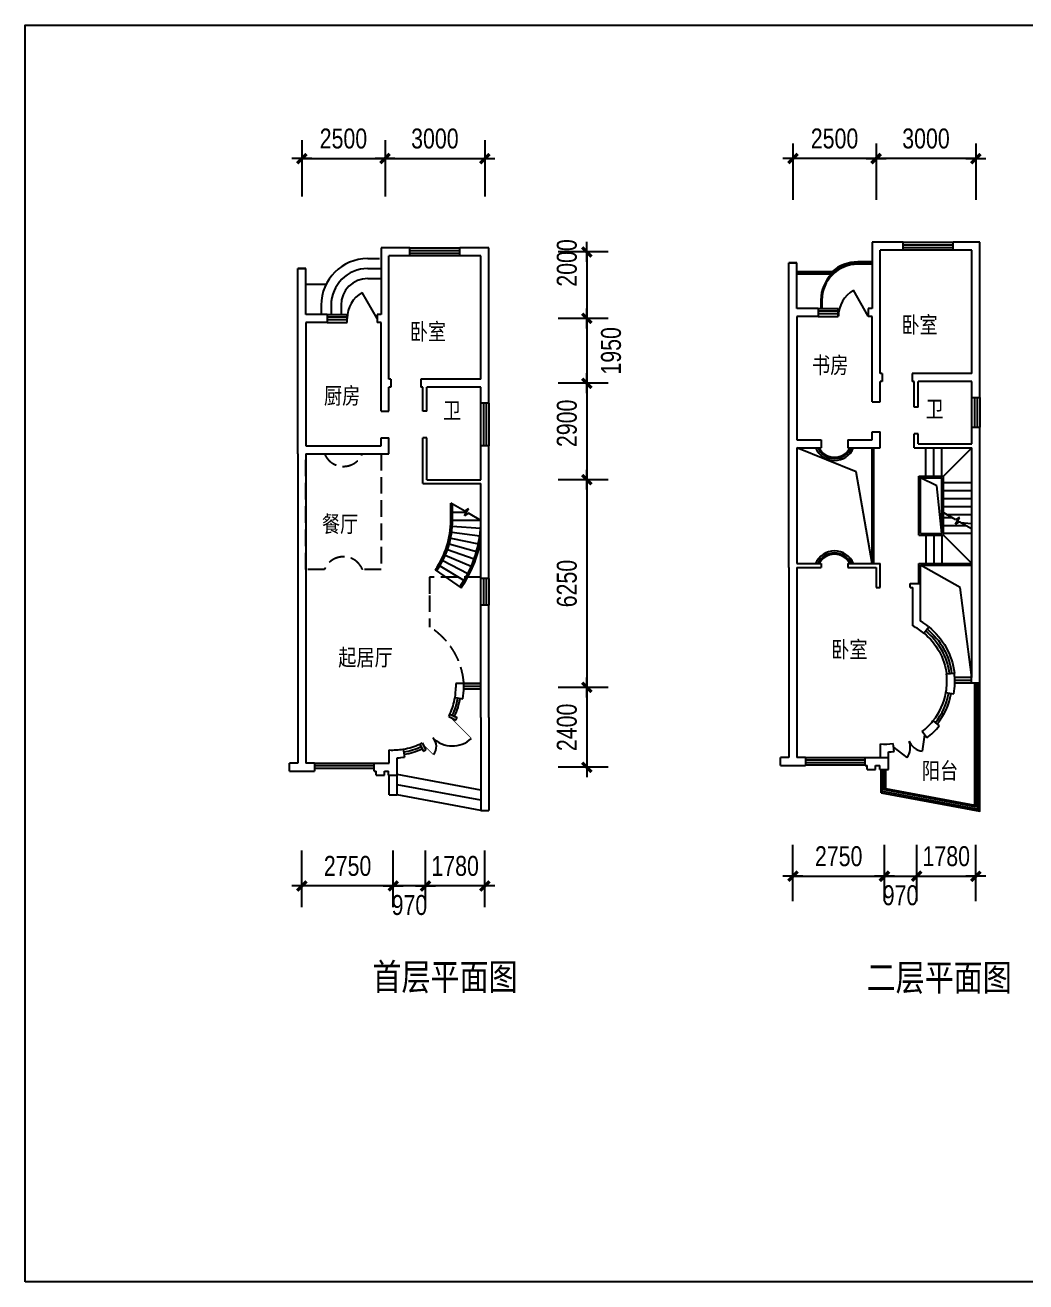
# Model space of a CAD drawing. Extents: x -149740 to -17995, y -116309 to -11738.
# Drawn here: x -71455 to -41363, y -115779 to -77979 of the extents above; entities that cross this region are included whole.
import ezdxf
from ezdxf.enums import TextEntityAlignment as Align

# ---------------------------------------------------------------- set-up
doc = ezdxf.new("R2010")
doc.units = 0
doc.header["$LTSCALE"] = 1000
doc.header["$MEASUREMENT"] = 0
doc.header["$PDMODE"] = 2
doc.linetypes.add('DASH', pattern=[0.35, 0.25, -0.1])
doc.layers.get('0').update_dxf_attribs({"linetype": 'CONTINUOUS'})
doc.layers.get('DEFPOINTS').update_dxf_attribs({"linetype": 'CONTINUOUS'})
for name, color, linetype in [('AXIS', 3, 'CONTINUOUS'), ('GROUND', 2, 'CONTINUOUS'), ('PLN-TEXT', 7, 'CONTINUOUS'), ('PUB_DIM', 3, 'CONTINUOUS'), ('PUB_TITLE', 4, 'CONTINUOUS'), ('STAIR', 4, 'CONTINUOUS'), ('WALL', 255, 'CONTINUOUS'), ('WINDOW', 2, 'CONTINUOUS')]:
    doc.layers.add(name, color=color, linetype=linetype)
doc.styles.add('-宋体', font='SimSun.ttf', dxfattribs={"width": 0.8})
doc.styles.add('_HZTXT', font='SimSun.ttf')
doc.styles.add('DIM_FONT', font='rt.shx', dxfattribs={"width": 0.8, "bigfont": 'jd.shx'})
doc.styles.add('SIMPLEX', font='SIMPLEX.SHX')
doc.dimstyles.new('AXIS200', dxfattribs={"dimscale": 2, "dimtxt": 300, "dimasz": 1, "dimexe": 250, "dimexo": 300, "dimgap": 150, "dimtad": 1, "dimdec": 0, "dimzin": 0, "dimtxsty": 'DIM_FONT', "dimblk": '_DIMX', "dimblk1": '_DIMX', "dimblk2": '_DIMX', "dimcen": 0.09, "dimdle": 30, "dimse1": 1, "dimse2": 1, "dimclrd": 256, "dimclre": 256, "dimclrt": 7, "dimazin": 3, "dimtfac": 1, "dimtdec": 0, "dimtix": 1, "dimtmove": 0, "dimatfit": 3, "dimtolj": 1, "dimtzin": 0})

# ---------------------------------------------------------------- blocks, each defined once
blk = doc.blocks.new('M_B15SGY')
at = {"linetype": 'CONTINUOUS'}
for p, q in [((-0.5, 0.5), (0.5, 0.5)), ((0.5, 0.167), (-0.5, 0.167)), ((0.5, -0.167), (-0.5, -0.167))]:
    blk.add_line(p, q, dxfattribs=at)
blk = doc.blocks.new('_DBLK1')
for p, q in [((-0.5, 0), (-0.25, -0.433)), ((0.5, 0), (0.25, -0.433))]:
    blk.add_line(p, q)
for centre, start, end in [((-0.5, 0), 300, 0), ((0.5, 0), 180, 240)]:
    blk.add_arc(centre, 0.5, start, end)
blk = doc.blocks.new('10627124747100')
for radius in [1964, 1880, 2120, 2036]:
    blk.add_arc((0, 1854), radius, 248, 292)
at = {"style": 'SIMPLEX', "flags": 9}
blk.add_attdef('A', text='', height=1, dxfattribs=at).set_placement((0, 0), align=Align.MIDDLE)
blk = doc.blocks.new('_DIMX')
blk.add_line((-150, 0), (150, 0))
at = {"const_width": 50}
blk.add_lwpolyline([(-70, -70), (70, 70)], dxfattribs=at)
blk = doc.blocks.new('*D100')
at = {"linetype": 'BYBLOCK'}
blk.add_line((4210, -83752), (1214, -83752), dxfattribs=at)
at = {"layer": 'DEFPOINTS', "color": 0, "linetype": 'BYBLOCK'}
for p in [(1212, -83752), (1212, -84752), (4212, -84752)]:
    blk.add_point(p, dxfattribs=at)
at = {"linetype": 'BYBLOCK', "xscale": 2, "yscale": 2, "zscale": 2, "rotation": 180}
blk.add_blockref('_DIMX', (1212, -83752), dxfattribs=at)
at = {"linetype": 'BYBLOCK', "xscale": 2, "yscale": 2, "zscale": 2}
blk.add_blockref('_DIMX', (4212, -83752), dxfattribs=at)
at = {"color": 7, "linetype": 'BYBLOCK', "insert": (2712, -83152), "char_height": 600, "attachment_point": 5, "style": 'DIM_FONT'}
blk.add_mtext('\\A1;3000', dxfattribs=at)
blk = doc.blocks.new('*D101')
at = {"linetype": 'BYBLOCK'}
blk.add_line((1210, -83752), (-1286, -83752), dxfattribs=at)
at = {"layer": 'DEFPOINTS', "color": 0, "linetype": 'BYBLOCK'}
for p in [(-1288, -83752), (-1288, -84752), (1212, -84752)]:
    blk.add_point(p, dxfattribs=at)
at = {"linetype": 'BYBLOCK', "xscale": 2, "yscale": 2, "zscale": 2, "rotation": 180}
blk.add_blockref('_DIMX', (-1288, -83752), dxfattribs=at)
at = {"linetype": 'BYBLOCK', "xscale": 2, "yscale": 2, "zscale": 2}
blk.add_blockref('_DIMX', (1212, -83752), dxfattribs=at)
at = {"color": 7, "linetype": 'BYBLOCK', "insert": (-38, -83152), "char_height": 600, "attachment_point": 5, "style": 'DIM_FONT'}
blk.add_mtext('\\A1;2500', dxfattribs=at)
blk = doc.blocks.new('*D106')
at = {"linetype": 'BYBLOCK'}
blk.add_line((-1286, -104380), (1460, -104380), dxfattribs=at)
at = {"layer": 'DEFPOINTS', "color": 0, "linetype": 'BYBLOCK'}
for p in [(-1288, -103380), (1462, -103380), (1462, -104380)]:
    blk.add_point(p, dxfattribs=at)
at = {"linetype": 'BYBLOCK', "xscale": 2, "yscale": 2, "zscale": 2, "rotation": 180}
blk.add_blockref('_DIMX', (-1288, -104380), dxfattribs=at)
at = {"linetype": 'BYBLOCK', "xscale": 2, "yscale": 2, "zscale": 2}
blk.add_blockref('_DIMX', (1462, -104380), dxfattribs=at)
at = {"color": 7, "linetype": 'BYBLOCK', "insert": (87, -103780), "char_height": 600, "attachment_point": 5, "style": 'DIM_FONT'}
blk.add_mtext('\\A1;2750', dxfattribs=at)
blk = doc.blocks.new('*D107')
at = {"linetype": 'BYBLOCK'}
blk.add_line((1464, -104380), (2430, -104380), dxfattribs=at)
at = {"layer": 'DEFPOINTS', "color": 0, "linetype": 'BYBLOCK'}
for p in [(1462, -103380), (2432, -103380), (2432, -104380)]:
    blk.add_point(p, dxfattribs=at)
at = {"linetype": 'BYBLOCK', "xscale": 2, "yscale": 2, "zscale": 2, "rotation": 180}
blk.add_blockref('_DIMX', (1462, -104380), dxfattribs=at)
at = {"linetype": 'BYBLOCK', "xscale": 2, "yscale": 2, "zscale": 2}
blk.add_blockref('_DIMX', (2432, -104380), dxfattribs=at)
at = {"color": 7, "linetype": 'BYBLOCK', "insert": (1947, -104956), "char_height": 600, "attachment_point": 5, "style": 'DIM_FONT'}
blk.add_mtext('\\A1;970', dxfattribs=at)
blk = doc.blocks.new('*D108')
at = {"linetype": 'BYBLOCK'}
for p, q in [((2430, -104380), (2428, -104380)), ((2432, -104380), (4212, -104380)), ((4214, -104380), (4216, -104380))]:
    blk.add_line(p, q, dxfattribs=at)
at = {"layer": 'DEFPOINTS', "color": 0, "linetype": 'BYBLOCK'}
for p in [(2432, -103380), (4212, -103380), (4212, -104380)]:
    blk.add_point(p, dxfattribs=at)
at = {"linetype": 'BYBLOCK', "xscale": 2, "yscale": 2, "zscale": 2}
blk.add_blockref('_DIMX', (2432, -104380), dxfattribs=at)
at = {"linetype": 'BYBLOCK', "xscale": 2, "yscale": 2, "zscale": 2, "rotation": 180}
blk.add_blockref('_DIMX', (4212, -104380), dxfattribs=at)
at = {"color": 7, "linetype": 'BYBLOCK', "insert": (3322, -103780), "char_height": 600, "attachment_point": 5, "style": 'DIM_FONT'}
blk.add_mtext('\\A1;1780', dxfattribs=at)
blk = doc.blocks.new('M_A17ORW')
at = {"const_width": 0.02}
for points in [[(-0.481, -0.001), (-0.481, -0.308)], [(0.481, 0.001), (0.481, -0.691)]]:
    blk.add_lwpolyline(points, dxfattribs=at)
for centre, radius, start, end in [((-0.501, -0.003), 0.307, 274.2492, 0.2101), ((0.505, 0.002), 0.699, 180.2762, 268.0603)]:
    blk.add_arc(centre, radius, start, end)
blk = doc.blocks.new('_DBLK')
blk.add_line((-0.5, 0), (0, -0.866))
blk.add_arc((-0.5, 0), 1, 300, 0)
blk = doc.blocks.new('*D121')
at = {"linetype": 'BYBLOCK'}
blk.add_line((-16409, -83026), (-13913, -83026), dxfattribs=at)
at = {"layer": 'DEFPOINTS', "color": 0, "linetype": 'BYBLOCK'}
for p in [(-13911, -83026), (-16411, -84026), (-13911, -84026)]:
    blk.add_point(p, dxfattribs=at)
at = {"linetype": 'BYBLOCK', "xscale": 2, "yscale": 2, "zscale": 2, "rotation": 180}
blk.add_blockref('_DIMX', (-16411, -83026), dxfattribs=at)
at = {"linetype": 'BYBLOCK', "xscale": 2, "yscale": 2, "zscale": 2}
blk.add_blockref('_DIMX', (-13911, -83026), dxfattribs=at)
at = {"color": 7, "linetype": 'BYBLOCK', "insert": (-15161, -82426), "char_height": 600, "attachment_point": 5, "style": 'DIM_FONT'}
blk.add_mtext('\\A1;2500', dxfattribs=at)
blk = doc.blocks.new('*D122')
at = {"linetype": 'BYBLOCK'}
blk.add_line((-13909, -83026), (-10913, -83026), dxfattribs=at)
at = {"layer": 'DEFPOINTS', "color": 0, "linetype": 'BYBLOCK'}
for p in [(-10911, -83026), (-13911, -84026), (-10911, -84026)]:
    blk.add_point(p, dxfattribs=at)
at = {"linetype": 'BYBLOCK', "xscale": 2, "yscale": 2, "zscale": 2, "rotation": 180}
blk.add_blockref('_DIMX', (-13911, -83026), dxfattribs=at)
at = {"linetype": 'BYBLOCK', "xscale": 2, "yscale": 2, "zscale": 2}
blk.add_blockref('_DIMX', (-10911, -83026), dxfattribs=at)
at = {"color": 7, "linetype": 'BYBLOCK', "insert": (-12411, -82426), "char_height": 600, "attachment_point": 5, "style": 'DIM_FONT'}
blk.add_mtext('\\A1;3000', dxfattribs=at)
blk = doc.blocks.new('*D123')
at = {"linetype": 'BYBLOCK'}
for p, q in [((-12693, -103670), (-12695, -103670)), ((-10911, -103670), (-12691, -103670)), ((-10909, -103670), (-10907, -103670))]:
    blk.add_line(p, q, dxfattribs=at)
at = {"layer": 'DEFPOINTS', "color": 0, "linetype": 'BYBLOCK'}
for p in [(-12691, -102670), (-10911, -102670), (-12691, -103670)]:
    blk.add_point(p, dxfattribs=at)
at = {"linetype": 'BYBLOCK', "xscale": 2, "yscale": 2, "zscale": 2}
blk.add_blockref('_DIMX', (-12691, -103670), dxfattribs=at)
at = {"linetype": 'BYBLOCK', "xscale": 2, "yscale": 2, "zscale": 2, "rotation": 180}
blk.add_blockref('_DIMX', (-10911, -103670), dxfattribs=at)
at = {"color": 7, "linetype": 'BYBLOCK', "insert": (-11801, -103070), "char_height": 600, "attachment_point": 5, "style": 'DIM_FONT'}
blk.add_mtext('\\A1;1780', dxfattribs=at)
blk = doc.blocks.new('*D124')
at = {"linetype": 'BYBLOCK'}
blk.add_line((-12693, -103670), (-13659, -103670), dxfattribs=at)
at = {"layer": 'DEFPOINTS', "color": 0, "linetype": 'BYBLOCK'}
for p in [(-13661, -102670), (-12691, -102670), (-13661, -103670)]:
    blk.add_point(p, dxfattribs=at)
at = {"linetype": 'BYBLOCK', "xscale": 2, "yscale": 2, "zscale": 2, "rotation": 180}
blk.add_blockref('_DIMX', (-13661, -103670), dxfattribs=at)
at = {"linetype": 'BYBLOCK', "xscale": 2, "yscale": 2, "zscale": 2}
blk.add_blockref('_DIMX', (-12691, -103670), dxfattribs=at)
at = {"color": 7, "linetype": 'BYBLOCK', "insert": (-13176, -104246), "char_height": 600, "attachment_point": 5, "style": 'DIM_FONT'}
blk.add_mtext('\\A1;970', dxfattribs=at)
blk = doc.blocks.new('*D125')
at = {"linetype": 'BYBLOCK'}
blk.add_line((-13663, -103670), (-16409, -103670), dxfattribs=at)
at = {"layer": 'DEFPOINTS', "color": 0, "linetype": 'BYBLOCK'}
for p in [(-16411, -102670), (-13661, -102670), (-16411, -103670)]:
    blk.add_point(p, dxfattribs=at)
at = {"linetype": 'BYBLOCK', "xscale": 2, "yscale": 2, "zscale": 2, "rotation": 180}
blk.add_blockref('_DIMX', (-16411, -103670), dxfattribs=at)
at = {"linetype": 'BYBLOCK', "xscale": 2, "yscale": 2, "zscale": 2}
blk.add_blockref('_DIMX', (-13661, -103670), dxfattribs=at)
at = {"color": 7, "linetype": 'BYBLOCK', "insert": (-15036, -103070), "char_height": 600, "attachment_point": 5, "style": 'DIM_FONT'}
blk.add_mtext('\\A1;2750', dxfattribs=at)
blk = doc.blocks.new('*D126')
at = {"linetype": 'BYBLOCK'}
blk.add_line((-54564, -84802), (-54564, -86798), dxfattribs=at)
at = {"layer": 'DEFPOINTS', "color": 0, "linetype": 'BYBLOCK'}
for p in [(-55564, -84800), (-55564, -86800), (-54564, -86800)]:
    blk.add_point(p, dxfattribs=at)
at = {"linetype": 'BYBLOCK', "xscale": 2, "yscale": 2, "zscale": 2}
for p, rotation in [((-54564, -84800), 90), ((-54564, -86800), 270)]:
    blk.add_blockref('_DIMX', p, dxfattribs=dict(at, rotation=rotation))
at = {"color": 7, "linetype": 'BYBLOCK', "insert": (-55164, -85132), "char_height": 600, "attachment_point": 5, "rotation": 90, "style": 'DIM_FONT'}
blk.add_mtext('\\A1;2000', dxfattribs=at)
blk = doc.blocks.new('*D127')
at = {"linetype": 'BYBLOCK'}
blk.add_line((-54564, -86802), (-54564, -88748), dxfattribs=at)
at = {"layer": 'DEFPOINTS', "color": 0, "linetype": 'BYBLOCK'}
for p in [(-55564, -86800), (-55564, -88750), (-54564, -88750)]:
    blk.add_point(p, dxfattribs=at)
at = {"linetype": 'BYBLOCK', "xscale": 2, "yscale": 2, "zscale": 2}
for p, rotation in [((-54564, -86800), 90), ((-54564, -88750), 270)]:
    blk.add_blockref('_DIMX', p, dxfattribs=dict(at, rotation=rotation))
at = {"color": 7, "linetype": 'BYBLOCK', "insert": (-53835, -87775), "char_height": 600, "attachment_point": 5, "rotation": 90, "style": 'DIM_FONT'}
blk.add_mtext('\\A1;1950', dxfattribs=at)
blk = doc.blocks.new('*D128')
at = {"linetype": 'BYBLOCK'}
blk.add_line((-54564, -88752), (-54564, -91648), dxfattribs=at)
at = {"layer": 'DEFPOINTS', "color": 0, "linetype": 'BYBLOCK'}
for p in [(-55564, -88750), (-55564, -91650), (-54564, -91650)]:
    blk.add_point(p, dxfattribs=at)
at = {"linetype": 'BYBLOCK', "xscale": 2, "yscale": 2, "zscale": 2}
for p, rotation in [((-54564, -88750), 90), ((-54564, -91650), 270)]:
    blk.add_blockref('_DIMX', p, dxfattribs=dict(at, rotation=rotation))
at = {"color": 7, "linetype": 'BYBLOCK', "insert": (-55164, -89956), "char_height": 600, "attachment_point": 5, "rotation": 90, "style": 'DIM_FONT'}
blk.add_mtext('\\A1;2900', dxfattribs=at)
blk = doc.blocks.new('*D129')
at = {"linetype": 'BYBLOCK'}
blk.add_line((-54564, -91652), (-54564, -97898), dxfattribs=at)
at = {"layer": 'DEFPOINTS', "color": 0, "linetype": 'BYBLOCK'}
for p in [(-55564, -91650), (-55564, -97900), (-54564, -97900)]:
    blk.add_point(p, dxfattribs=at)
at = {"linetype": 'BYBLOCK', "xscale": 2, "yscale": 2, "zscale": 2}
for p, rotation in [((-54564, -91650), 90), ((-54564, -97900), 270)]:
    blk.add_blockref('_DIMX', p, dxfattribs=dict(at, rotation=rotation))
at = {"color": 7, "linetype": 'BYBLOCK', "insert": (-55164, -94775), "char_height": 600, "attachment_point": 5, "rotation": 90, "style": 'DIM_FONT'}
blk.add_mtext('\\A1;6250', dxfattribs=at)
blk = doc.blocks.new('*D130')
at = {"linetype": 'BYBLOCK'}
blk.add_line((-7841, -98070), (-7841, -100466), dxfattribs=at)
at = {"layer": 'DEFPOINTS', "color": 0, "linetype": 'BYBLOCK'}
for p in [(-8841, -98068), (-8841, -100468), (-7841, -100468)]:
    blk.add_point(p, dxfattribs=at)
at = {"linetype": 'BYBLOCK', "xscale": 2, "yscale": 2, "zscale": 2}
for p, rotation in [((-7841, -98068), 90), ((-7841, -100468), 270)]:
    blk.add_blockref('_DIMX', p, dxfattribs=dict(at, rotation=rotation))
at = {"color": 7, "linetype": 'BYBLOCK', "insert": (-8441, -99268), "char_height": 600, "attachment_point": 5, "rotation": 90, "style": 'DIM_FONT'}
blk.add_mtext('\\A1;2400', dxfattribs=at)

msp = doc.modelspace()

# ---------------------------------------------------------------- hatches: boundary and pattern name
at = {"layer": 'WALL'}
h = msp.add_hatch(color=256, dxfattribs=at)
h.paths.add_polyline_path([(-58465.1, -98801.8, -0.0103744), (-58504.1, -98880.6), (-58610.5, -98825.1, 0.0103744), (-58573.7, -98750.8)])
h.paths.add_polyline_path([(-58573.7, -98750.8, -0.0103744), (-58610.5, -98825.1), (-58716.9, -98769.6, 0.0103744), (-58682.3, -98699.7)])
h.paths.add_polyline_path([(-59413.9, -99760.3), (-59413.9, -99785.4, -0.0090066), (-59482.4, -99819.1), (-59533.4, -99710.5, 0.0103744), (-59459.1, -99673.7)])
h.paths.add_polyline_path([(-59584.5, -99601.9, 0.0103744), (-59514.6, -99567.3), (-59459.1, -99673.7, -0.0103744), (-59533.4, -99710.5)])

# ---------------------------------------------------------------- linework, layer by layer
at = {"layer": 'AXIS'}
for p, q in [((-63133.9, -81434.5), (-63133.9, -83134.5)), ((-63133.9, -81434.5), (-63133.9, -83134.5)), ((-60633.9, -81434.5), (-60633.9, -83134.5)), ((-57633.9, -81434.5), (-57633.9, -83134.5)), ((-48366.1, -81534.2), (-48366.1, -83234.2)), ((-48366.1, -81534.2), (-48366.1, -83234.2)), ((-45866.1, -81534.2), (-45866.1, -83234.2)), ((-42866.1, -81534.2), (-42866.1, -83234.2)), ((-53925.3, -84800.3), (-55425.3, -84800.3)), ((-53925.3, -86800.3), (-55425.3, -86800.3)), ((-53925.3, -88750.3), (-55425.3, -88750.3)), ((-53925.3, -91650.3), (-55425.3, -91650.3)), ((-53925.3, -97900.3), (-55425.3, -97900.3)), ((-53925.3, -100300.3), (-55425.3, -100300.3)), ((-63133.9, -104505.9), (-63133.9, -102805.9)), ((-63133.9, -104505.9), (-63133.9, -102805.9)), ((-60383.9, -104505.9), (-60383.9, -102805.9)), ((-59413.9, -104505.9), (-59413.9, -102805.9)), ((-57633.9, -104505.9), (-57633.9, -102805.9)), ((-48365.7, -104329.5), (-48365.7, -102629.5)), ((-48365.7, -104329.5), (-48365.7, -102629.5)), ((-45615.7, -104329.5), (-45615.7, -102629.5)), ((-44645.7, -104329.5), (-44645.7, -102629.5)), ((-42865.7, -104329.5), (-42865.7, -102629.5))]:
    msp.add_line(p, q, dxfattribs=at)
at = {"layer": 'GROUND'}
msp.add_line((-62409.1, -85780.3), (-63013.9, -85780.3), dxfattribs=at)
at = {"layer": 'PUB_TITLE'}
msp.add_lwpolyline([(-71455.4, -115778.7), (-71455.4, -77978.7), (-17995.4, -77978.7), (-17995.4, -115778.7)], close=True, dxfattribs=at)
at = {"layer": 'STAIR'}
for p, q in [((-61153.9, -85000.3), (-60803.9, -85000.3)), ((-61153.9, -85300.3), (-60753.9, -85300.3)), ((-61153.9, -85600.3), (-60753.9, -85600.3)), ((-62553.9, -86400.3), (-62553.9, -86680.3)), ((-62253.9, -86400.3), (-62253.9, -86680.3)), ((-61953.9, -86400.3), (-61953.9, -86680.3)), ((-46463.7, -91417.7), (-48246.1, -90693.9)), ((-45986.1, -94173.9), (-45986.1, -90693.9)), ((-45936.1, -94173.9), (-45936.1, -90693.9)), ((-44366.1, -91543.9), (-44366.1, -90693.9)), ((-44126.1, -91543.9), (-44126.1, -90693.9)), ((-43886.1, -91543.9), (-43886.1, -90693.9)), ((-42986.1, -90693.9), (-43836.1, -91543.9)), ((-45986.1, -94173.9), (-46463.7, -91417.7)), ((-44576.1, -93323.9), (-44576.1, -91543.9)), ((-44576.1, -91543.9), (-43836.1, -91543.9)), ((-44576.1, -91593.9), (-43886.1, -91593.9)), ((-44526.1, -93273.9), (-44526.1, -91593.9)), ((-44044.7, -91831.7), (-44526.1, -91593.9)), ((-43886.1, -93273.9), (-44044.7, -91831.7)), ((-43886.1, -93273.9), (-43886.1, -91593.9)), ((-43836.1, -93323.9), (-43836.1, -91543.9)), ((-43836.1, -91733.9), (-42986.5, -91733.9)), ((-43836.1, -91973.9), (-42986.5, -91973.9)), ((-43836.1, -92213.9), (-42986.5, -92213.9)), ((-58653.9, -92870.3), (-58653.9, -92355.5)), ((-58230.8, -92600.7), (-58653.9, -92355.5)), ((-58603.9, -92870.3), (-58603.9, -92384.5)), ((-58239, -92734.6), (-58118.7, -92527)), ((-58118.7, -92527), (-58230.8, -92600.7)), ((-43836.1, -92453.9), (-42986.5, -92453.9)), ((-58603.9, -92630.3), (-58178.6, -92630.3)), ((-58603.9, -92870.3), (-57753.9, -92870.3)), ((-58127, -92660.9), (-58239, -92734.6)), ((-57753.9, -92877.1), (-58127, -92660.9)), ((-43473, -92857.1), (-43896.1, -92611.9)), ((-43581.9, -92793.9), (-43836.1, -92793.9)), ((-43754.5, -92693.9), (-42986.5, -92693.9)), ((-43481.2, -92991), (-43360.9, -92783.3)), ((-43369.1, -92917.2), (-43481.2, -92991)), ((-43360.9, -92783.3), (-43473, -92857.1)), ((-42996.1, -93133.4), (-43369.1, -92917.2)), ((-43329.2, -92940.4), (-42998.5, -92969.3)), ((-58628.3, -93228.9), (-57786.1, -93344)), ((-58610, -93050), (-57761.9, -93107.7)), ((-44576.1, -93323.9), (-43836.1, -93323.9)), ((-44526.1, -93273.9), (-43886.1, -93273.9)), ((-44366.1, -93323.9), (-44366.1, -94173.9)), ((-44126.1, -93323.9), (-44126.1, -94173.9)), ((-43886.1, -93323.9), (-43886.1, -94173.9)), ((-43167.8, -93033.9), (-43836.1, -93033.9)), ((-42986.1, -93273.9), (-43836.1, -93273.9)), ((-42986.1, -94173.9), (-43836.1, -93323.9)), ((-58700.9, -93581), (-57882.1, -93808.9)), ((-58658.6, -93406.2), (-57826.2, -93578.1)), ((-58897.4, -94082.5), (-58141.5, -94471.4)), ((-58820.6, -93919.9), (-58040.1, -94256.6)), ((-58755, -93752.5), (-57953.5, -94035.4)), ((-59124.1, -94361.6), (-58345.9, -94906.5)), ((-58985, -94239.6), (-58257.3, -94678.8)), ((-44576.1, -94173.9), (-42986.1, -94173.9)), ((-44576.1, -94773.9), (-44576.1, -94173.9)), ((-44526.1, -94223.9), (-42986.1, -94223.9)), ((-43334.7, -94889.7), (-44526.1, -94223.9)), ((-44526.1, -94773.9), (-44526.1, -94223.9)), ((-42986.1, -97603.9), (-43334.7, -94889.7)), ((-60503.9, -101130.3), (-60503.9, -100540.3)), ((-57753.9, -100989.9), (-60263.9, -100519.9)), ((-60263.9, -101130.3), (-60263.9, -100540.3)), ((-57753.9, -101295.1), (-60263.9, -100825.1)), ((-60503.9, -101130.3), (-60263.9, -101130.3)), ((-57753.9, -101600.3), (-60263.9, -101130.3))]:
    msp.add_line(p, q, dxfattribs=at)
at = {"layer": 'STAIR', "linetype": 'DASH', "ltscale": 2}
msp.add_lwpolyline([(-63013.9, -90870.3), (-62455.5, -90870.3, 0.6647259), (-61312.2, -90870.3), (-60753.9, -90870.3), (-60753.9, -94349.3), (-61312.2, -94349.3, 0.6647259), (-62455.5, -94349.3), (-63013.9, -94349.3)], format="xyb", close=True, dxfattribs=at)
msp.add_lwpolyline([(-57753.9, -94580.3), (-59293.9, -94580.3), (-59293.9, -95130.3), (-59293.9, -95130.3), (-59293.9, -96082, -0.244862), (-58263.9, -97780.3), (-57753.9, -97780.3)], format="xyb", dxfattribs=at)
at = {"layer": 'STAIR'}
for centre, radius, start, end in [((-61153.9, -86400.3), 1400, 90, 180), ((-61153.9, -86400.3), 1100, 90, 180), ((-61153.9, -86400.3), 800, 90, 180), ((-61253.9, -92870.3), 2600, 324.99995, 359.99989), ((-61253.9, -92870.3), 2650, 324.99995, 359.99989), ((-61253.9, -92870.3), 3500, 324.99996, 360), ((-61253.9, -92870.3), 3550, 324.99996, 350.37237)]:
    msp.add_arc(centre, radius, start, end, dxfattribs=at)
at = {"layer": 'WALL'}
for p, q in [((-45986.1, -84503.9), (-45986.1, -86503.9)), ((-45051.1, -84503.9), (-45986.1, -84503.9)), ((-45051.1, -84743.9), (-45051.1, -84503.9)), ((-42746.1, -84503.9), (-43551.1, -84503.9)), ((-43551.1, -84743.9), (-43551.1, -84503.9)), ((-42746.1, -89173.9), (-42746.1, -84503.9)), ((-60753.9, -84680.3), (-60753.9, -86680.3)), ((-59883.9, -84680.3), (-60753.9, -84680.3)), ((-60513.9, -88630.3), (-60513.9, -84920.3)), ((-59883.9, -84920.3), (-60513.9, -84920.3)), ((-59883.9, -84920.3), (-59883.9, -84680.3)), ((-57513.9, -84680.3), (-58383.9, -84680.3)), ((-58383.9, -84920.3), (-58383.9, -84680.3)), ((-57753.9, -84920.3), (-58383.9, -84920.3)), ((-57513.9, -84680.3), (-58263.9, -84680.3)), ((-57753.9, -84920.3), (-58263.9, -84920.3)), ((-57753.9, -88630.3), (-57753.9, -84920.3)), ((-57513.9, -89350.3), (-57513.9, -84680.3)), ((-45746.1, -88453.9), (-45746.1, -84743.9)), ((-45051.1, -84743.9), (-45746.1, -84743.9)), ((-42986.1, -84743.9), (-43551.1, -84743.9)), ((-42986.1, -88453.9), (-42986.1, -84743.9)), ((-63253.9, -90870.3), (-63253.9, -85300.3)), ((-63253.9, -85300.3), (-63013.9, -85300.3)), ((-63013.9, -85300.3), (-63253.9, -85300.3)), ((-63013.9, -86680.3), (-63013.9, -85300.3)), ((-48486.1, -94293.9), (-48486.1, -85123.9)), ((-48486.1, -85123.9), (-48246.1, -85123.9)), ((-48246.1, -85123.9), (-48486.1, -85123.9)), ((-48246.1, -86503.9), (-48246.1, -85123.9)), ((-47606.1, -86503.9), (-48246.1, -86503.9)), ((-47606.1, -86503.9), (-47606.1, -86743.9)), ((-46106.1, -86503.9), (-46106.1, -86743.9)), ((-45986.1, -86503.9), (-46106.1, -86503.9)), ((-62373.9, -86680.3), (-63013.9, -86680.3)), ((-63013.9, -86920.3), (-63013.9, -90630.3)), ((-62373.9, -86920.3), (-63013.9, -86920.3)), ((-62373.9, -86680.3), (-62373.9, -86920.3)), ((-60873.9, -86680.3), (-60873.9, -86920.3)), ((-60753.9, -86680.3), (-60873.9, -86680.3)), ((-60753.9, -86920.3), (-60873.9, -86920.3)), ((-60753.9, -89590.3), (-60753.9, -86920.3)), ((-48246.1, -86743.9), (-48246.1, -90453.9)), ((-47606.1, -86743.9), (-48246.1, -86743.9)), ((-45986.1, -86743.9), (-46106.1, -86743.9)), ((-45986.1, -89313.9), (-45986.1, -86743.9)), ((-60453.9, -88630.3), (-60513.9, -88630.3)), ((-60453.9, -88630.3), (-60453.9, -88870.3)), ((-57753.9, -88630.3), (-59553.9, -88630.3)), ((-59553.9, -88630.3), (-59553.9, -88870.3)), ((-45686.1, -88453.9), (-45746.1, -88453.9)), ((-45746.1, -89313.9), (-45746.1, -88693.9)), ((-45686.1, -88693.9), (-45746.1, -88693.9)), ((-45686.1, -88453.9), (-45686.1, -88693.9)), ((-42986.1, -88453.9), (-44786.1, -88453.9)), ((-44786.1, -88453.9), (-44786.1, -88693.9)), ((-44726.1, -88693.9), (-44786.1, -88693.9)), ((-44726.1, -89473.9), (-44726.1, -88693.9)), ((-44606.1, -89473.9), (-44606.1, -88693.9)), ((-42986.1, -88693.9), (-44606.1, -88693.9)), ((-42986.1, -89173.9), (-42986.1, -88693.9)), ((-60513.9, -89590.3), (-60513.9, -88870.3)), ((-60453.9, -88870.3), (-60513.9, -88870.3)), ((-59493.9, -88870.3), (-59553.9, -88870.3)), ((-59493.9, -89590.3), (-59493.9, -88870.3)), ((-59373.9, -89590.3), (-59373.9, -88870.3)), ((-57753.9, -88870.3), (-59373.9, -88870.3)), ((-57753.9, -91650.3), (-57753.9, -88870.3)), ((-57753.9, -89350.3), (-57753.9, -88870.3)), ((-42986.1, -89173.9), (-42746.1, -89173.9)), ((-57513.9, -89350.3), (-57753.9, -89350.3)), ((-45986.1, -89313.9), (-45746.1, -89313.9)), ((-44606.1, -89473.9), (-44726.1, -89473.9)), ((-60753.9, -89590.3), (-60513.9, -89590.3)), ((-59373.9, -89590.3), (-59493.9, -89590.3)), ((-45986.1, -90213.9), (-45746.1, -90213.9)), ((-45986.1, -90453.9), (-45986.1, -90213.9)), ((-45746.1, -90693.9), (-45746.1, -90213.9)), ((-44606.1, -90273.9), (-44726.1, -90273.9)), ((-44726.1, -90693.9), (-44726.1, -90273.9)), ((-44606.1, -90573.9), (-44606.1, -90273.9)), ((-42986.1, -90073.9), (-42746.1, -90073.9)), ((-42986.1, -90573.9), (-42986.1, -90073.9)), ((-42746.1, -97763.9), (-42746.1, -90073.9)), ((-63013.9, -90630.3), (-60753.9, -90630.3)), ((-60753.9, -90390.3), (-60513.9, -90390.3)), ((-60753.9, -90630.3), (-60753.9, -90390.3)), ((-60513.9, -90870.3), (-60513.9, -90390.3)), ((-59373.9, -90390.3), (-59493.9, -90390.3)), ((-59493.9, -91770.3), (-59493.9, -90390.3)), ((-59373.9, -91650.3), (-59373.9, -90390.3)), ((-57513.9, -90630.3), (-57753.9, -90630.3)), ((-57753.9, -91650.3), (-57753.9, -90630.3)), ((-57513.9, -94620.3), (-57513.9, -90630.3)), ((-48246.1, -90453.9), (-47516.1, -90453.9)), ((-48246.1, -90693.9), (-48246.1, -94173.9)), ((-48246.1, -90693.9), (-47516.1, -90693.9)), ((-47516.1, -90453.9), (-47516.1, -90693.9)), ((-46716.1, -90453.9), (-46716.1, -90693.9)), ((-46716.1, -90453.9), (-45986.1, -90453.9)), ((-46716.1, -90693.9), (-45746.1, -90693.9)), ((-44726.1, -90693.9), (-42986.1, -90693.9)), ((-44606.1, -90573.9), (-42986.1, -90573.9)), ((-42986.1, -97603.9), (-42986.1, -90693.9)), ((-42986.1, -97603.9), (-42986.1, -90693.9)), ((-63253.9, -90870.3), (-63253.9, -100180.3)), ((-63013.9, -90870.3), (-63013.9, -100180.3)), ((-63013.9, -90870.3), (-60513.9, -90870.3)), ((-59493.9, -91770.3), (-57753.9, -91770.3)), ((-59373.9, -91650.3), (-57753.9, -91650.3)), ((-57753.9, -94620.3), (-57753.9, -91770.3)), ((-48486.1, -94293.9), (-48486.1, -100003.9)), ((-48246.1, -94173.9), (-47516.1, -94173.9)), ((-48246.1, -94293.9), (-48246.1, -100003.9)), ((-48246.1, -94293.9), (-47516.1, -94293.9)), ((-47516.1, -94173.9), (-47516.1, -94293.9)), ((-46716.1, -94173.9), (-45746.1, -94173.9)), ((-46716.1, -94173.9), (-46716.1, -94293.9)), ((-46716.1, -94293.9), (-45866.1, -94293.9)), ((-45866.1, -94293.9), (-45866.1, -94893.9)), ((-45746.1, -94893.9), (-45746.1, -94173.9)), ((-57513.9, -94620.3), (-57753.9, -94620.3)), ((-44846.1, -94893.9), (-44846.1, -94773.9)), ((-44846.1, -94773.9), (-44526.1, -94773.9)), ((-44526.1, -95905.6), (-44526.1, -94773.9)), ((-45866.1, -94893.9), (-45746.1, -94893.9)), ((-44846.1, -94893.9), (-44766.1, -94893.9)), ((-44766.1, -96047.1), (-44766.1, -94893.9)), ((-57753.9, -98800.3), (-57753.9, -95420.3)), ((-57513.9, -95420.3), (-57753.9, -95420.3)), ((-57513.9, -98800.3), (-57513.9, -95420.3)), ((-44432.9, -96262.9), (-44281.9, -96076.4)), ((-43750.1, -97494.8), (-43511.9, -97465.6)), ((-58503.5, -97780.3), (-58503.9, -97900.3)), ((-58263.9, -97780.3), (-58503.5, -97780.3)), ((-58263.9, -97900.3), (-58263.9, -97780.3)), ((-43003.6, -97603.9), (-42986.3, -97601.7)), ((-43003.6, -97603.9), (-43003.6, -97763.9)), ((-43003.6, -97763.9), (-42746.1, -97763.9)), ((-58527.9, -98199.8), (-58290.9, -98238)), ((-43764.6, -98050.4), (-43528.3, -98092.1)), ((-58716.9, -98769.6), (-58504.1, -98880.6)), ((-58682.3, -98699.7), (-58465.1, -98801.8)), ((-57753.9, -98800.3), (-57753.9, -101600.3)), ((-57513.9, -98800.3), (-57513.9, -101600.3)), ((-44155, -98907.1), (-43968.5, -99058.1)), ((-44340.2, -99417.1), (-44484.7, -99225.4)), ((-60503.9, -100180.3), (-60503.9, -99776.5)), ((-60084.4, -99756.3), (-60046.2, -99993.3)), ((-59584.5, -99601.9), (-59482.4, -99819.1)), ((-59514.6, -99567.3), (-59403.6, -99780.1)), ((-45736.1, -100003.9), (-45736.1, -99600.1)), ((-45321, -99823.3), (-45354.4, -99585.7)), ((-60263.9, -100540.3), (-60263.9, -100016.9)), ((-48741.1, -100243.9), (-48741.1, -100003.9)), ((-48486.1, -100003.9), (-48741.1, -100003.9)), ((-47991.1, -100003.9), (-48246.1, -100003.9)), ((-47991.1, -100003.9), (-47991.1, -100243.9)), ((-46191.1, -100003.9), (-45496.1, -100003.9)), ((-46191.1, -100243.9), (-46191.1, -100003.9)), ((-45496.1, -100363.9), (-45496.1, -99840.5)), ((-63508.9, -100420.3), (-63508.9, -100180.3)), ((-63253.9, -100180.3), (-63508.9, -100180.3)), ((-63508.9, -100420.3), (-62758.9, -100420.3)), ((-62758.9, -100180.3), (-63013.9, -100180.3)), ((-62758.9, -100180.3), (-62758.9, -100420.3)), ((-60958.9, -100420.3), (-60958.9, -100180.3)), ((-60958.9, -100180.3), (-60503.9, -100180.3)), ((-60958.9, -100420.3), (-60898.9, -100420.3)), ((-60898.9, -100540.3), (-60898.9, -100420.3)), ((-60898.9, -100540.3), (-60648.9, -100540.3)), ((-60648.9, -100420.3), (-60523.9, -100420.3)), ((-60648.9, -100540.3), (-60648.9, -100420.3)), ((-60523.9, -100540.3), (-60523.9, -100420.3)), ((-60523.9, -100540.3), (-60263.9, -100540.3)), ((-48741.1, -100243.9), (-47991.1, -100243.9)), ((-46191.1, -100243.9), (-46131.1, -100243.9)), ((-46131.1, -100363.9), (-46131.1, -100243.9)), ((-46131.1, -100363.9), (-45881.1, -100363.9)), ((-45881.1, -100243.9), (-45756.1, -100243.9)), ((-45881.1, -100363.9), (-45881.1, -100243.9)), ((-45756.1, -100363.9), (-45756.1, -100243.9)), ((-45756.1, -100363.9), (-45496.1, -100363.9)), ((-57753.9, -101600.3), (-57513.9, -101600.3))]:
    msp.add_line(p, q, dxfattribs=at)
for centre, radius, start, end in [((-45616.1, -97723.9), 2120, 51, 59.05928), ((-45616.1, -97723.9), 1880, 51, 63.11973), ((-45616.1, -97723.9), 1880, 350, 7), ((-45616.1, -97723.9), 2120, 350, 7), ((-60383.9, -97900.3), 1880, 350.83516, 0), ((-60383.9, -97900.3), 2120, 350.83516, 0), ((-60383.9, -97900.3), 1880, 332.4576, 334.83516), ((-60383.9, -97900.3), 2120, 332.4576, 334.83516), ((-45616.1, -97723.9), 1880, 307, 321), ((-45616.1, -97723.9), 2120, 307, 321), ((-60416.6, -97629.3), 2152.8, 267.67531, 278.87434), ((-60383.9, -97900.3), 1880, 295.16484, 297.5424), ((-60383.9, -97900.3), 2120, 295.16484, 297.5424), ((-45616.1, -97723.9), 1880, 266.34033, 278), ((-60383.9, -97900.3), 2120, 273.24489, 279.16484), ((-45616.1, -97723.9), 2120, 273.24489, 278)]:
    msp.add_arc(centre, radius, start, end, dxfattribs=at)
at = {"layer": 'WINDOW'}
for p, q in [((-45051.1, -84503.9), (-43551.1, -84503.9)), ((-59883.9, -84680.3), (-58383.9, -84680.3)), ((-47196.1, -85403.9), (-48246.1, -85403.9)), ((-47180.3, -85443.9), (-48246.1, -85443.9)), ((-47210.7, -85473.9), (-48246.1, -85473.9)), ((-47606.1, -86503.9), (-47006.1, -86503.9)), ((-47006.1, -86743.9), (-47006.1, -86503.9)), ((-62373.9, -86680.3), (-61773.9, -86680.3)), ((-61773.9, -86920.3), (-61773.9, -86680.3)), ((-42746.1, -89173.9), (-42746.1, -90073.9)), ((-57513.9, -89350.3), (-57513.9, -90630.3)), ((-57513.9, -94620.3), (-57513.9, -95420.3)), ((-47991.1, -100223.9), (-46191.1, -100223.9)), ((-45717.2, -101067.5), (-45717.2, -100363.9))]:
    msp.add_line(p, q, dxfattribs=at)
for points in [[(-45986.1, -85138.9), (-46416.1, -85138.9, 0.4142119), (-47526.1, -86248.9), (-47526.1, -86503.9)], [(-45986.1, -85168.9), (-46416.1, -85168.9, 0.4142117), (-47496.1, -86248.9), (-47496.1, -86503.9)], [(-45986.1, -85098.9), (-46416.1, -85098.9, 0.1885495), (-47196.1, -85403.9, 0.1885495)]]:
    msp.add_lwpolyline(points, format="xyb", dxfattribs=at)
for points in [[(-45717.2, -101067.5), (-42746.1, -101623.8), (-42746.1, -97763.9)], [(-45681.1, -100363.9), (-45681.1, -101018.3), (-42801, -101557.6), (-42801, -97763.9)], [(-45626.1, -100363.9), (-45626.1, -100972.6), (-42854, -101491.7), (-42854, -97763.9)], [(-45586.1, -100363.9), (-45586.1, -100939.4), (-42896.1, -101443.1), (-42896.1, -97893.9)], [(-43468.8, -101335.9), (-42896.1, -101443.1), (-42896.1, -97763.9)]]:
    msp.add_lwpolyline(points, dxfattribs=at)
for centre, radius, start, end in [((-47116.1, -90453.9), 620, 202.77397, 337.22603), ((-47116.1, -90453.9), 560, 205.37693, 334.62307), ((-47116.1, -90453.9), 520, 207.48643, 332.51357), ((-47116.1, -94413.9), 620, 22.77397, 157.22603), ((-47116.1, -94413.9), 560, 25.37693, 154.62307), ((-47116.1, -94413.9), 520, 27.48643, 152.51357), ((-60383.9, -97900.3), 1880, 334.83516, 350.83516), ((-60383.9, -97900.3), 1964, 334.83516, 350.83516), ((-60383.9, -97900.3), 2036, 334.83516, 350.83516), ((-45616.1, -97723.9), 1880, 321, 350), ((-45616.1, -97723.9), 1964, 321, 350), ((-45616.1, -97723.9), 2036, 321, 350), ((-60383.9, -97900.3), 1880, 279.16484, 295.16484), ((-60383.9, -97900.3), 1964, 279.16484, 295.16484), ((-60383.9, -97900.3), 2036, 279.16484, 295.16484)]:
    msp.add_arc(centre, radius, start, end, dxfattribs=at)

# ---------------------------------------------------------------- block references
at = {"layer": 'WINDOW', "xscale": -1500, "yscale": -240.0000000000018, "zscale": 1500}
for p in [(-44301.1, -84623.9), (-59133.9, -84800.3)]:
    msp.add_blockref('M_B15SGY', p, dxfattribs=at)
at = {"layer": 'WINDOW'}
for name, p, xscale, yscale, zscale, rotation in [('_DBLK', (-61323.9, -86800.3), 900, 900, 900, 180), ('_DBLK', (-46550.5, -86734.4), 900, 900, 900, 179.6859962934898), ('M_B15SGY', (-62073.9, -86800.3), -600, 239.9999999999964, 600, 180), ('M_B15SGY', (-47306.1, -86623.9), -600, 239.9999999999964, 600, 180), ('M_B15SGY', (-42866.1, -89623.9), -900, -239.9999999999418, 900, 270), ('M_B15SGY', (-57633.9, -89990.3), -1280, -240, 1280, 270), ('M_B15SGY', (-57633.9, -95020.3), -800, -240, 800, 270), ('M_B15SGY', (-58008.9, -97900.3), 510, -240, 510, 180), ('M_B15SGY', (-43258.6, -97723.9), 510, -240, 510, 180), ('M_A17ORW', (-59034.8, -99249.4), -1199.999999999984, -1199.999999999984, 1199.999999999984, 225), ('_DBLK1', (-44875.1, -99512.9), -1001.520016217749, -1001.520016217749, 1001.520016217749, 202.5), ('M_B15SGY', (-47091.1, -100123.9), -1800, -239.9999999999927, 1800, 180), ('M_B15SGY', (-61858.9, -100300.3), -1800, -239.9999999999927, 1800, 180)]:
    msp.add_blockref(name, p, dxfattribs=dict(at, xscale=xscale, yscale=yscale, zscale=zscale, rotation=rotation))
at = {"layer": 'WINDOW', "xscale": -1, "rotation": 118.9999999999999}
msp.add_blockref('10627124747100', (-43994.2, -96824.9), dxfattribs=at)

# ---------------------------------------------------------------- texts
at = {"layer": 'PLN-TEXT', "width": 0.8}
for s, height, style, p in [('卧室', 500, '_HZTXT', (-59888.8, -87445.7)), ('卧室', 500, '_HZTXT', (-45105.4, -87243.3)), ('书房', 500, '_HZTXT', (-47791.9, -88454.8)), ('厨房', 500, '_HZTXT', (-62468.9, -89373.4)), ('卫', 500, '_HZTXT', (-58891, -89820.7)), ('卫', 500, '_HZTXT', (-44378.5, -89772.1)), ('餐厅', 500, '_HZTXT', (-62529.5, -93233.3)), ('起居厅', 500, '_HZTXT', (-62038.8, -97246.5)), ('卧室', 500, '_HZTXT', (-47215.4, -97007)), ('阳台', 500, '_HZTXT', (-44489.7, -100655.7)), ('首层平面图  ', 800, '-宋体', (-61011.8, -107005.1)), ('二层平面图  ', 800, '-宋体', (-46151.5, -107023.1))]:
    msp.add_text(s, height=height, dxfattribs=dict(at, style=style)).set_placement(p)

# ---------------------------------------------------------------- dimensions: what is measured, and where the dimension line sits
at = {"layer": 'PUB_DIM'}
for p1, p2, distance, picture, middle, set_off in [((-63133.9, -82992.6), (-60633.9, -82992.6), 1000, '*D121', (-61883.9, -81392.6), (-46723.2, 1033)), ((-60633.9, -82992.6), (-57633.9, -82992.6), 1000, '*D122', (-59133.9, -81392.6), (-46723.2, 1033)), ((-45866.1, -82992.6), (-48366.1, -82992.6), -1000, '*D101', (-47116.1, -81392.6), (-47078, 1759.9)), ((-42866.1, -82992.6), (-45866.1, -82992.6), -1000, '*D100', (-44366.1, -81392.6), (-47078, 1759.9)), ((-55564.1, -97900.3), (-55564.1, -100300.3), 1000, '*D130', (-55164.1, -99100.3), (-46723.2, 167.2)), ((-48365.7, -102578.8), (-45615.7, -102578.8), -1000, '*D106', (-46990.7, -102978.8), (-47078, 801.5)), ((-44645.7, -102578.8), (-42865.7, -102578.8), -1000, '*D108', (-43755.7, -102978.8), (-47078, 801.5)), ((-60383.9, -102871.2), (-63133.9, -102871.2), 1000, '*D125', (-61758.9, -103271.2), (-46723.2, -201.4)), ((-57633.9, -102871.2), (-59413.9, -102871.2), 1000, '*D123', (-58523.9, -103271.2), (-46723.2, -201.4))]:
    dim = msp.add_aligned_dim(p1=p1, p2=p2, distance=distance, dimstyle='AXIS200', dxfattribs=at)
    dim.commit()
    dim.dimension.update_dxf_attribs({"geometry": picture, "text_midpoint": middle, "insert": set_off})
for base, p1, p2, picture, middle in [((-54564.1, -86800.3), (-55564.1, -84800.3), (-55564.1, -86800.3), '*D126', (-55164.1, -85131.7)), ((-54564.1, -88750.3), (-55564.1, -86800.3), (-55564.1, -88750.3), '*D127', (-53835.1, -87775.3)), ((-54564.1, -91650.3), (-55564.1, -88750.3), (-55564.1, -91650.3), '*D128', (-55164.1, -89955.7))]:
    dim = msp.add_linear_dim(base=base, p1=p1, p2=p2, angle=270, dimstyle='AXIS200', dxfattribs=at)
    dim.commit()
    dim.dimension.update_dxf_attribs({"geometry": picture, "text_midpoint": middle, "dimtype": 161})
dim = msp.add_aligned_dim(p1=(-55564.1, -91650.3), p2=(-55564.1, -97900.3), distance=1000, dimstyle='AXIS200', dxfattribs=at)
dim.commit()
dim.dimension.update_dxf_attribs({"geometry": '*D129', "text_midpoint": (-55164.1, -94775.3)})
for base, p1, p2, angle, picture, middle, set_off in [((-44645.7, -103578.8), (-45615.7, -102578.8), (-44645.7, -102578.8), 0, '*D107', (-45130.7, -104154.8), (-47078, 801.5)), ((-60383.9, -103871.2), (-59413.9, -102871.2), (-60383.9, -102871.2), 180, '*D124', (-59898.9, -104447.2), (-46723.2, -201.4))]:
    dim = msp.add_linear_dim(base=base, p1=p1, p2=p2, angle=angle, dimstyle='AXIS200', dxfattribs=at)
    dim.commit()
    dim.dimension.update_dxf_attribs({"geometry": picture, "text_midpoint": middle, "dimtype": 161, "insert": set_off})

doc.saveas('drawing.dxf')
